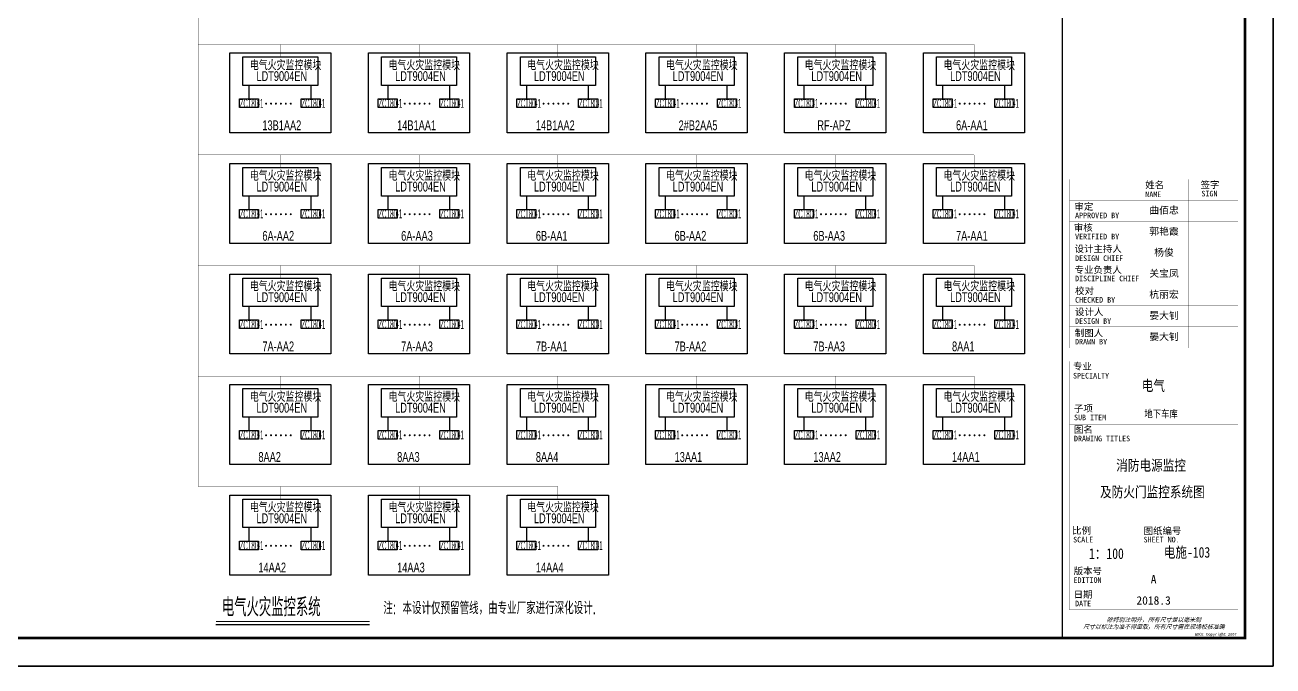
# Model space of a CAD drawing. Extents: x 169898 to 274998, y 61454 to 361069.
# Drawn here: x 230550 to 274998, y 130502 to 153326 of the extents above; entities that cross this region are included whole.
import ezdxf
from ezdxf.enums import TextEntityAlignment as Align

# ---------------------------------------------------------------- set-up
doc = ezdxf.new("R2010")
doc.units = 0
doc.header["$LTSCALE"] = 1000
doc.header["$MEASUREMENT"] = 0
doc.linetypes.add('DASH', pattern=[0.35, 0.25, -0.1])
doc.layers.get('0').update_dxf_attribs({"linetype": 'CONTINUOUS'})
for name, color, linetype in [('EL-TEXT', 3, 'CONTINUOUS'), ('EQUIP-消防', 3, 'CONTINUOUS'), ('EQUIP-照明', 3, 'CONTINUOUS'), ('EQUIP-箱柜', 3, 'CONTINUOUS'), ('SHEET_TEXT', 7, 'CONTINUOUS'), ('TEL_TEXT', 3, 'CONTINUOUS'), ('TEL_TITLE', 7, 'CONTINUOUS'), ('WIRE-应急', 2, 'DASH'), ('WIRE-照明', 1, 'CONTINUOUS')]:
    doc.layers.add(name, color=color, linetype=linetype)
doc.layers.add('PUB_TEXT', color=7, linetype='CONTINUOUS', plot=False)
doc.styles.add('_COMPLEX', font='ROS', dxfattribs={"width": 0.6, "bigfont": 'JD'})
doc.styles.add('_JD', font='ROS', dxfattribs={"width": 0.8, "bigfont": 'JD'})
doc.styles.add('EL-STANDARD', font='ros.shx', dxfattribs={"width": 0.7, "height": 4, "bigfont": 'jd.shx'})
doc.styles.add('H-图名', font='', dxfattribs={"width": 0.8, "height": 9})
doc.styles.add('HZ', font='ros.shx', dxfattribs={"bigfont": 'jd.shx'})
doc.styles.add('华文细黑', font='STXIHEI.TTF', dxfattribs={"height": 10})
doc.styles.get('H-图名').set_extended_font_data('SimSun')

# ---------------------------------------------------------------- blocks, each defined once
blk = doc.blocks.new('WDCE Copyright200X')
at = {"const_width": 0.016}
blk.add_lwpolyline([(-10.6, 1.26, 1), (-11.4, 1.26, 1)], format="xyb", close=True, dxfattribs=at)
at = {"style": '华文细黑'}
for s, p in [('WDCE ', (-11.46, 0.5)), ('     Copyright ', (-3.51, 0.5))]:
    blk.add_text(s, height=1, dxfattribs=at).set_placement(p, align=Align.BOTTOM_RIGHT)
blk.add_text('c', height=0.6, dxfattribs=at).set_placement((-11.04, 1.35), align=Align.MIDDLE_CENTER)
blk.add_attdef('200X', text='', height=1, dxfattribs=at).set_placement((-0.45, 0.5), align=Align.BOTTOM_RIGHT)
blk = doc.blocks.new('ASDFG AERG ERTY G')
at = {"layer": 'EQUIP-消防'}
blk.add_lwpolyline([(-18550, 46500), (65550, 46500), (65550, -12900), (-18550, -12900)], close=True, dxfattribs=at)

msp = doc.modelspace()

# ---------------------------------------------------------------- linework, layer by layer
msp.add_line((237351, 131975), (242822, 131975))
at = {"const_width": 50}
msp.add_lwpolyline([(267498, 131502), (273998, 131502), (273998, 181552), (267498, 181552)], close=True, dxfattribs=at)
at = {"const_width": 5}
for points in [[(267748, 153275), (273748, 153275)], [(267748, 141828), (273748, 141828), (273748, 147828), (267748, 147828), (267748, 141828)], [(270248, 147828), (270248, 141828)], [(271998, 147828), (271998, 141828)], [(267748, 147078), (273748, 147078)], [(267748, 146328), (273748, 146328)], [(267748, 145578), (273748, 145578)], [(267748, 144828), (273748, 144828)], [(267748, 144078), (273748, 144078)], [(267748, 143328), (273748, 143328)], [(267748, 142578), (273748, 142578)], [(267748, 141352), (273748, 141352), (273748, 132502), (267748, 132502), (267748, 141352)], [(267748, 139852), (273748, 139852)], [(267748, 139102), (273748, 139102)], [(267748, 135502), (273748, 135502)], [(270248, 135502), (270248, 134102)], [(267748, 134102), (273748, 134102)], [(267748, 133302), (273748, 133302)]]:
    msp.add_lwpolyline(points, dxfattribs=at)
at = {"const_width": 34.9, "elevation": 0}
for points in [[(239119, 150525, 1), (239155, 150525, 1)], [(239295, 150525, 1), (239331, 150525, 1)], [(239471, 150525, 1), (239507, 150525, 1)], [(239647, 150525, 1), (239683, 150525, 1)], [(239823, 150525, 1), (239859, 150525, 1)], [(239999, 150525, 1), (240035, 150525, 1)], [(244059, 150525, 1), (244095, 150525, 1)], [(244235, 150525, 1), (244271, 150525, 1)], [(244411, 150525, 1), (244447, 150525, 1)], [(244587, 150525, 1), (244623, 150525, 1)], [(244763, 150525, 1), (244799, 150525, 1)], [(244939, 150525, 1), (244975, 150525, 1)], [(249000, 150525, 1), (249036, 150525, 1)], [(249176, 150525, 1), (249212, 150525, 1)], [(249352, 150525, 1), (249388, 150525, 1)], [(249528, 150525, 1), (249564, 150525, 1)], [(249704, 150525, 1), (249740, 150525, 1)], [(249880, 150525, 1), (249916, 150525, 1)], [(253940, 150525, 1), (253976, 150525, 1)], [(254116, 150525, 1), (254152, 150525, 1)], [(254292, 150525, 1), (254328, 150525, 1)], [(254468, 150525, 1), (254504, 150525, 1)], [(254644, 150525, 1), (254680, 150525, 1)], [(254820, 150525, 1), (254856, 150525, 1)], [(258881, 150525, 1), (258917, 150525, 1)], [(259057, 150525, 1), (259093, 150525, 1)], [(259233, 150525, 1), (259269, 150525, 1)], [(259409, 150525, 1), (259445, 150525, 1)], [(259585, 150525, 1), (259621, 150525, 1)], [(259761, 150525, 1), (259797, 150525, 1)], [(263821, 150525, 1), (263857, 150525, 1)], [(263997, 150525, 1), (264033, 150525, 1)], [(264173, 150525, 1), (264209, 150525, 1)], [(264349, 150525, 1), (264385, 150525, 1)], [(264525, 150525, 1), (264561, 150525, 1)], [(264701, 150525, 1), (264737, 150525, 1)], [(239119, 146589, 1), (239155, 146589, 1)], [(239295, 146589, 1), (239331, 146589, 1)], [(239471, 146589, 1), (239507, 146589, 1)], [(239647, 146589, 1), (239683, 146589, 1)], [(239823, 146589, 1), (239859, 146589, 1)], [(239999, 146589, 1), (240035, 146589, 1)], [(244059, 146589, 1), (244095, 146589, 1)], [(244235, 146589, 1), (244271, 146589, 1)], [(244411, 146589, 1), (244447, 146589, 1)], [(244587, 146589, 1), (244623, 146589, 1)], [(244763, 146589, 1), (244799, 146589, 1)], [(244939, 146589, 1), (244975, 146589, 1)], [(249000, 146589, 1), (249036, 146589, 1)], [(249176, 146589, 1), (249212, 146589, 1)], [(249352, 146589, 1), (249388, 146589, 1)], [(249528, 146589, 1), (249564, 146589, 1)], [(249704, 146589, 1), (249740, 146589, 1)], [(249880, 146589, 1), (249916, 146589, 1)], [(253940, 146589, 1), (253976, 146589, 1)], [(254116, 146589, 1), (254152, 146589, 1)], [(254292, 146589, 1), (254328, 146589, 1)], [(254468, 146589, 1), (254504, 146589, 1)], [(254644, 146589, 1), (254680, 146589, 1)], [(254820, 146589, 1), (254856, 146589, 1)], [(258881, 146589, 1), (258917, 146589, 1)], [(259057, 146589, 1), (259093, 146589, 1)], [(259233, 146589, 1), (259269, 146589, 1)], [(259409, 146589, 1), (259445, 146589, 1)], [(259585, 146589, 1), (259621, 146589, 1)], [(259761, 146589, 1), (259797, 146589, 1)], [(263821, 146589, 1), (263857, 146589, 1)], [(263997, 146589, 1), (264033, 146589, 1)], [(264173, 146589, 1), (264209, 146589, 1)], [(264349, 146589, 1), (264385, 146589, 1)], [(264525, 146589, 1), (264561, 146589, 1)], [(264701, 146589, 1), (264737, 146589, 1)], [(239119, 142654, 1), (239155, 142654, 1)], [(239295, 142654, 1), (239331, 142654, 1)], [(239471, 142654, 1), (239507, 142654, 1)], [(239647, 142654, 1), (239683, 142654, 1)], [(239823, 142654, 1), (239859, 142654, 1)], [(239999, 142654, 1), (240035, 142654, 1)], [(244059, 142654, 1), (244095, 142654, 1)], [(244235, 142654, 1), (244271, 142654, 1)], [(244411, 142654, 1), (244447, 142654, 1)], [(244587, 142654, 1), (244623, 142654, 1)], [(244763, 142654, 1), (244799, 142654, 1)], [(244939, 142654, 1), (244975, 142654, 1)], [(249000, 142654, 1), (249036, 142654, 1)], [(249176, 142654, 1), (249212, 142654, 1)], [(249352, 142654, 1), (249388, 142654, 1)], [(249528, 142654, 1), (249564, 142654, 1)], [(249704, 142654, 1), (249740, 142654, 1)], [(249880, 142654, 1), (249916, 142654, 1)], [(253940, 142654, 1), (253976, 142654, 1)], [(254116, 142654, 1), (254152, 142654, 1)], [(254292, 142654, 1), (254328, 142654, 1)], [(254468, 142654, 1), (254504, 142654, 1)], [(254644, 142654, 1), (254680, 142654, 1)], [(254820, 142654, 1), (254856, 142654, 1)], [(258881, 142654, 1), (258917, 142654, 1)], [(259057, 142654, 1), (259093, 142654, 1)], [(259233, 142654, 1), (259269, 142654, 1)], [(259409, 142654, 1), (259445, 142654, 1)], [(259585, 142654, 1), (259621, 142654, 1)], [(259761, 142654, 1), (259797, 142654, 1)], [(263821, 142654, 1), (263857, 142654, 1)], [(263997, 142654, 1), (264033, 142654, 1)], [(264173, 142654, 1), (264209, 142654, 1)], [(264349, 142654, 1), (264385, 142654, 1)], [(264525, 142654, 1), (264561, 142654, 1)], [(264701, 142654, 1), (264737, 142654, 1)], [(239119, 138718, 1), (239155, 138718, 1)], [(239295, 138718, 1), (239331, 138718, 1)], [(239471, 138718, 1), (239507, 138718, 1)], [(239647, 138718, 1), (239683, 138718, 1)], [(239823, 138718, 1), (239859, 138718, 1)], [(239999, 138718, 1), (240035, 138718, 1)], [(244059, 138718, 1), (244095, 138718, 1)], [(244235, 138718, 1), (244271, 138718, 1)], [(244411, 138718, 1), (244447, 138718, 1)], [(244587, 138718, 1), (244623, 138718, 1)], [(244763, 138718, 1), (244799, 138718, 1)], [(244939, 138718, 1), (244975, 138718, 1)], [(249000, 138718, 1), (249036, 138718, 1)], [(249176, 138718, 1), (249212, 138718, 1)], [(249352, 138718, 1), (249388, 138718, 1)], [(249528, 138718, 1), (249564, 138718, 1)], [(249704, 138718, 1), (249740, 138718, 1)], [(249880, 138718, 1), (249916, 138718, 1)], [(253940, 138718, 1), (253976, 138718, 1)], [(254116, 138718, 1), (254152, 138718, 1)], [(254292, 138718, 1), (254328, 138718, 1)], [(254468, 138718, 1), (254504, 138718, 1)], [(254644, 138718, 1), (254680, 138718, 1)], [(254820, 138718, 1), (254856, 138718, 1)], [(258881, 138718, 1), (258917, 138718, 1)], [(259057, 138718, 1), (259093, 138718, 1)], [(259233, 138718, 1), (259269, 138718, 1)], [(259409, 138718, 1), (259445, 138718, 1)], [(259585, 138718, 1), (259621, 138718, 1)], [(259761, 138718, 1), (259797, 138718, 1)], [(263821, 138718, 1), (263857, 138718, 1)], [(263997, 138718, 1), (264033, 138718, 1)], [(264173, 138718, 1), (264209, 138718, 1)], [(264349, 138718, 1), (264385, 138718, 1)], [(264525, 138718, 1), (264561, 138718, 1)], [(264701, 138718, 1), (264737, 138718, 1)], [(239119, 134782, 1), (239155, 134782, 1)], [(239295, 134782, 1), (239331, 134782, 1)], [(239471, 134782, 1), (239507, 134782, 1)], [(239647, 134782, 1), (239683, 134782, 1)], [(239823, 134782, 1), (239859, 134782, 1)], [(239999, 134782, 1), (240035, 134782, 1)], [(244059, 134782, 1), (244095, 134782, 1)], [(244235, 134782, 1), (244271, 134782, 1)], [(244411, 134782, 1), (244447, 134782, 1)], [(244587, 134782, 1), (244623, 134782, 1)], [(244763, 134782, 1), (244799, 134782, 1)], [(244939, 134782, 1), (244975, 134782, 1)], [(249000, 134782, 1), (249036, 134782, 1)], [(249176, 134782, 1), (249212, 134782, 1)], [(249352, 134782, 1), (249388, 134782, 1)], [(249528, 134782, 1), (249564, 134782, 1)], [(249704, 134782, 1), (249740, 134782, 1)], [(249880, 134782, 1), (249916, 134782, 1)]]:
    msp.add_lwpolyline(points, format="xyb", close=True, dxfattribs=at)
at = {"layer": 'EQUIP-照明', "linetype": 'ByBlock'}
for points in [[(238866, 150388), (238189, 150388), (238189, 150694), (238866, 150694)], [(241065, 150388), (240389, 150388), (240389, 150694), (241065, 150694)], [(243806, 150388), (243130, 150388), (243130, 150694), (243806, 150694)], [(246005, 150388), (245329, 150388), (245329, 150694), (246005, 150694)], [(248747, 150388), (248070, 150388), (248070, 150694), (248747, 150694)], [(250946, 150388), (250269, 150388), (250269, 150694), (250946, 150694)], [(253687, 150388), (253011, 150388), (253011, 150694), (253687, 150694)], [(255886, 150388), (255210, 150388), (255210, 150694), (255886, 150694)], [(258628, 150388), (257951, 150388), (257951, 150694), (258628, 150694)], [(260827, 150388), (260150, 150388), (260150, 150694), (260827, 150694)], [(263568, 150388), (262892, 150388), (262892, 150694), (263568, 150694)], [(265767, 150388), (265091, 150388), (265091, 150694), (265767, 150694)], [(238866, 146452), (238189, 146452), (238189, 146758), (238866, 146758)], [(241065, 146452), (240389, 146452), (240389, 146758), (241065, 146758)], [(243806, 146452), (243130, 146452), (243130, 146758), (243806, 146758)], [(246005, 146452), (245329, 146452), (245329, 146758), (246005, 146758)], [(248747, 146452), (248070, 146452), (248070, 146758), (248747, 146758)], [(250946, 146452), (250269, 146452), (250269, 146758), (250946, 146758)], [(253687, 146452), (253011, 146452), (253011, 146758), (253687, 146758)], [(255886, 146452), (255210, 146452), (255210, 146758), (255886, 146758)], [(258628, 146452), (257951, 146452), (257951, 146758), (258628, 146758)], [(260827, 146452), (260150, 146452), (260150, 146758), (260827, 146758)], [(263568, 146452), (262892, 146452), (262892, 146758), (263568, 146758)], [(265767, 146452), (265091, 146452), (265091, 146758), (265767, 146758)], [(238866, 142516), (238189, 142516), (238189, 142822), (238866, 142822)], [(241065, 142516), (240389, 142516), (240389, 142822), (241065, 142822)], [(243806, 142516), (243130, 142516), (243130, 142822), (243806, 142822)], [(246005, 142516), (245329, 142516), (245329, 142822), (246005, 142822)], [(248747, 142516), (248070, 142516), (248070, 142822), (248747, 142822)], [(250946, 142516), (250269, 142516), (250269, 142822), (250946, 142822)], [(253687, 142516), (253011, 142516), (253011, 142822), (253687, 142822)], [(255886, 142516), (255210, 142516), (255210, 142822), (255886, 142822)], [(258628, 142516), (257951, 142516), (257951, 142822), (258628, 142822)], [(260827, 142516), (260150, 142516), (260150, 142822), (260827, 142822)], [(263568, 142516), (262892, 142516), (262892, 142822), (263568, 142822)], [(265767, 142516), (265091, 142516), (265091, 142822), (265767, 142822)], [(238866, 138580), (238189, 138580), (238189, 138886), (238866, 138886)], [(241065, 138580), (240389, 138580), (240389, 138886), (241065, 138886)], [(243806, 138580), (243130, 138580), (243130, 138886), (243806, 138886)], [(246005, 138580), (245329, 138580), (245329, 138886), (246005, 138886)], [(248747, 138580), (248070, 138580), (248070, 138886), (248747, 138886)], [(250946, 138580), (250269, 138580), (250269, 138886), (250946, 138886)], [(253687, 138580), (253011, 138580), (253011, 138886), (253687, 138886)], [(255886, 138580), (255210, 138580), (255210, 138886), (255886, 138886)], [(258628, 138580), (257951, 138580), (257951, 138886), (258628, 138886)], [(260827, 138580), (260150, 138580), (260150, 138886), (260827, 138886)], [(263568, 138580), (262892, 138580), (262892, 138886), (263568, 138886)], [(265767, 138580), (265091, 138580), (265091, 138886), (265767, 138886)], [(238866, 134644), (238189, 134644), (238189, 134950), (238866, 134950)], [(241065, 134644), (240389, 134644), (240389, 134950), (241065, 134950)], [(243806, 134644), (243130, 134644), (243130, 134950), (243806, 134950)], [(246005, 134644), (245329, 134644), (245329, 134950), (246005, 134950)], [(248747, 134644), (248070, 134644), (248070, 134950), (248747, 134950)], [(250946, 134644), (250269, 134644), (250269, 134950), (250946, 134950)]]:
    msp.add_lwpolyline(points, close=True, dxfattribs=at)
at = {"layer": 'EQUIP-箱柜'}
for points in [[(241445, 152331), (241445, 149485), (237844, 149485), (237844, 152331), (241445, 152331)], [(240983, 152188), (240983, 151172), (238313, 151172), (238313, 152188), (240983, 152188)], [(246385, 152331), (246385, 149485), (242784, 149485), (242784, 152331), (246385, 152331)], [(245923, 152188), (245923, 151172), (243253, 151172), (243253, 152188), (245923, 152188)], [(251326, 152331), (251326, 149485), (247724, 149485), (247724, 152331), (251326, 152331)], [(250864, 152188), (250864, 151172), (248194, 151172), (248194, 152188), (250864, 152188)], [(256266, 152331), (256266, 149485), (252665, 149485), (252665, 152331), (256266, 152331)], [(255804, 152188), (255804, 151172), (253134, 151172), (253134, 152188), (255804, 152188)], [(261207, 152331), (261207, 149485), (257605, 149485), (257605, 152331), (261207, 152331)], [(260745, 152188), (260745, 151172), (258074, 151172), (258074, 152188), (260745, 152188)], [(266147, 152331), (266147, 149485), (262546, 149485), (262546, 152331), (266147, 152331)], [(265685, 152188), (265685, 151172), (263015, 151172), (263015, 152188), (265685, 152188)], [(241445, 148395), (241445, 145550), (237844, 145550), (237844, 148395), (241445, 148395)], [(240983, 148252), (240983, 147236), (238313, 147236), (238313, 148252), (240983, 148252)], [(246385, 148395), (246385, 145550), (242784, 145550), (242784, 148395), (246385, 148395)], [(245923, 148252), (245923, 147236), (243253, 147236), (243253, 148252), (245923, 148252)], [(251326, 148395), (251326, 145550), (247724, 145550), (247724, 148395), (251326, 148395)], [(250864, 148252), (250864, 147236), (248194, 147236), (248194, 148252), (250864, 148252)], [(256266, 148395), (256266, 145550), (252665, 145550), (252665, 148395), (256266, 148395)], [(255804, 148252), (255804, 147236), (253134, 147236), (253134, 148252), (255804, 148252)], [(261207, 148395), (261207, 145550), (257605, 145550), (257605, 148395), (261207, 148395)], [(260745, 148252), (260745, 147236), (258074, 147236), (258074, 148252), (260745, 148252)], [(266147, 148395), (266147, 145550), (262546, 145550), (262546, 148395), (266147, 148395)], [(265685, 148252), (265685, 147236), (263015, 147236), (263015, 148252), (265685, 148252)], [(241445, 144459), (241445, 141614), (237844, 141614), (237844, 144459), (241445, 144459)], [(246385, 144459), (246385, 141614), (242784, 141614), (242784, 144459), (246385, 144459)], [(251326, 144459), (251326, 141614), (247724, 141614), (247724, 144459), (251326, 144459)], [(256266, 144459), (256266, 141614), (252665, 141614), (252665, 144459), (256266, 144459)], [(261207, 144459), (261207, 141614), (257605, 141614), (257605, 144459), (261207, 144459)], [(266147, 144459), (266147, 141614), (262546, 141614), (262546, 144459), (266147, 144459)], [(240983, 144317), (240983, 143300), (238313, 143300), (238313, 144317), (240983, 144317)], [(245923, 144317), (245923, 143300), (243253, 143300), (243253, 144317), (245923, 144317)], [(250864, 144317), (250864, 143300), (248194, 143300), (248194, 144317), (250864, 144317)], [(255804, 144317), (255804, 143300), (253134, 143300), (253134, 144317), (255804, 144317)], [(260745, 144317), (260745, 143300), (258074, 143300), (258074, 144317), (260745, 144317)], [(265685, 144317), (265685, 143300), (263015, 143300), (263015, 144317), (265685, 144317)], [(241445, 140523), (241445, 137678), (237844, 137678), (237844, 140523), (241445, 140523)], [(246385, 140523), (246385, 137678), (242784, 137678), (242784, 140523), (246385, 140523)], [(251326, 140523), (251326, 137678), (247724, 137678), (247724, 140523), (251326, 140523)], [(256266, 140523), (256266, 137678), (252665, 137678), (252665, 140523), (256266, 140523)], [(261207, 140523), (261207, 137678), (257605, 137678), (257605, 140523), (261207, 140523)], [(266147, 140523), (266147, 137678), (262546, 137678), (262546, 140523), (266147, 140523)], [(240983, 140381), (240983, 139364), (238313, 139364), (238313, 140381), (240983, 140381)], [(245923, 140381), (245923, 139364), (243253, 139364), (243253, 140381), (245923, 140381)], [(250864, 140381), (250864, 139364), (248194, 139364), (248194, 140381), (250864, 140381)], [(255804, 140381), (255804, 139364), (253134, 139364), (253134, 140381), (255804, 140381)], [(260745, 140381), (260745, 139364), (258074, 139364), (258074, 140381), (260745, 140381)], [(265685, 140381), (265685, 139364), (263015, 139364), (263015, 140381), (265685, 140381)], [(241445, 136588), (241445, 133742), (237844, 133742), (237844, 136588), (241445, 136588)], [(246385, 136588), (246385, 133742), (242784, 133742), (242784, 136588), (246385, 136588)], [(251326, 136588), (251326, 133742), (247724, 133742), (247724, 136588), (251326, 136588)], [(240983, 136445), (240983, 135428), (238313, 135428), (238313, 136445), (240983, 136445)], [(245923, 136445), (245923, 135428), (243253, 135428), (243253, 136445), (245923, 136445)], [(250864, 136445), (250864, 135428), (248194, 135428), (248194, 136445), (250864, 136445)]]:
    msp.add_lwpolyline(points, dxfattribs=at)
at = {"layer": 'TEL_TITLE', "color": 6}
msp.add_lwpolyline([(190898, 130502), (274998, 130502), (274998, 189902), (190898, 189902)], close=True, dxfattribs=at)
at = {"layer": 'TEL_TITLE', "color": 6, "const_width": 100}
msp.add_lwpolyline([(193398, 131502), (273998, 131502), (273998, 188902), (193398, 188902)], close=True, dxfattribs=at)
at = {"layer": 'WIRE-应急', "linetype": 'Continuous', "const_width": 38.5}
msp.add_lwpolyline([(237351, 132088), (242822, 132088)], dxfattribs=at)
at = {"layer": 'WIRE-照明'}
for p, q in [((238528, 151172), (238528, 150694)), ((240727, 151172), (240727, 150694)), ((243468, 151172), (243468, 150694)), ((245667, 151172), (245667, 150694)), ((248409, 151172), (248409, 150694)), ((250608, 151172), (250608, 150694)), ((253349, 151172), (253349, 150694)), ((255548, 151172), (255548, 150694)), ((258289, 151172), (258289, 150694)), ((260489, 151172), (260489, 150694)), ((263230, 151172), (263230, 150694)), ((265429, 151172), (265429, 150694)), ((238528, 147236), (238528, 146758)), ((240727, 147236), (240727, 146758)), ((243468, 147236), (243468, 146758)), ((245667, 147236), (245667, 146758)), ((248409, 147236), (248409, 146758)), ((250608, 147236), (250608, 146758)), ((253349, 147236), (253349, 146758)), ((255548, 147236), (255548, 146758)), ((258289, 147236), (258289, 146758)), ((260489, 147236), (260489, 146758)), ((263230, 147236), (263230, 146758)), ((265429, 147236), (265429, 146758)), ((238528, 143300), (238528, 142822)), ((240727, 143300), (240727, 142822)), ((243468, 143300), (243468, 142822)), ((245667, 143300), (245667, 142822)), ((248409, 143300), (248409, 142822)), ((250608, 143300), (250608, 142822)), ((253349, 143300), (253349, 142822)), ((255548, 143300), (255548, 142822)), ((258289, 143300), (258289, 142822)), ((260489, 143300), (260489, 142822)), ((263230, 143300), (263230, 142822)), ((265429, 143300), (265429, 142822)), ((238528, 139364), (238528, 138886)), ((240727, 139364), (240727, 138886)), ((243468, 139364), (243468, 138886)), ((245667, 139364), (245667, 138886)), ((248409, 139364), (248409, 138886)), ((250608, 139364), (250608, 138886)), ((253349, 139364), (253349, 138886)), ((255548, 139364), (255548, 138886)), ((258289, 139364), (258289, 138886)), ((260489, 139364), (260489, 138886)), ((263230, 139364), (263230, 138886)), ((265429, 139364), (265429, 138886)), ((238528, 135428), (238528, 134950)), ((240727, 135428), (240727, 134950)), ((243468, 135428), (243468, 134950)), ((245667, 135428), (245667, 134950)), ((248409, 135428), (248409, 134950)), ((250608, 135428), (250608, 134950))]:
    msp.add_line(p, q, dxfattribs=at)
at = {"layer": 'WIRE-照明', "const_width": 10, "elevation": 0}
for points in [[(236722, 136892), (236722, 160507)], [(264350, 152635), (236722, 152635)], [(239648, 152188), (239648, 152635)], [(244588, 152188), (244588, 152635)], [(249529, 152188), (249529, 152635)], [(254469, 152188), (254469, 152635)], [(259409, 152188), (259409, 152635)], [(264350, 152188), (264350, 152635)], [(264350, 148699), (236722, 148699)], [(239648, 148252), (239648, 148699)], [(244588, 148252), (244588, 148699)], [(249529, 148252), (249529, 148699)], [(254469, 148252), (254469, 148699)], [(259409, 148252), (259409, 148699)], [(264350, 148252), (264350, 148699)], [(264350, 144763), (236722, 144763)], [(239648, 144317), (239648, 144763)], [(244588, 144317), (244588, 144763)], [(249529, 144317), (249529, 144763)], [(254469, 144317), (254469, 144763)], [(259409, 144317), (259409, 144763)], [(264350, 144317), (264350, 144763)], [(264350, 140827), (236722, 140827)], [(239648, 140381), (239648, 140827)], [(244588, 140381), (244588, 140827)], [(249529, 140381), (249529, 140827)], [(254469, 140381), (254469, 140827)], [(259409, 140381), (259409, 140827)], [(264350, 140381), (264350, 140827)], [(249529, 136892), (236722, 136892)], [(239648, 136445), (239648, 136892)], [(244588, 136445), (244588, 136892)], [(249529, 136445), (249529, 136892)]]:
    msp.add_lwpolyline(points, dxfattribs=at)

# ---------------------------------------------------------------- block references
at = {"xscale": 100, "yscale": 100, "zscale": 100}
msp.add_blockref('WDCE Copyright200X', (273748, 131502), dxfattribs=at).add_auto_attribs({'200X': '2007'})
at = {"layer": 'EQUIP-消防'}
msp.add_blockref('ASDFG AERG ERTY G', (209448, 143402), dxfattribs=at)

# ---------------------------------------------------------------- texts
at = {"style": '华文细黑'}
for s, height, p in [('姓名', 240, (270448, 147749)), ('签字', 240, (272417, 147758)), ('NAME', 200, (270448, 147397)), ('SIGN', 200, (272448, 147422)), ('审定', 240, (267925, 146982)), ('审核', 240, (267903, 146231)), ('APPROVED BY', 200, (267948, 146646)), ('VERIFIED BY', 200, (267948, 145893)), ('设计主持人', 240, (267930, 145478)), ('DESIGN CHIEF', 200, (267948, 145120)), ('专业负责人', 240, (267931, 144728)), ('校对', 240, (267948, 143978)), ('DISCIPLINE CHIEF', 200, (267948, 144400)), ('CHECKED BY', 200, (267948, 143639)), ('设计人', 240, (267948, 143228)), ('DESIGN BY', 200, (267948, 142885)), ('制图人', 240, (267937, 142478)), ('DRAWN BY', 200, (267948, 142151)), ('SPECIALTY', 200, (267875, 140939)), ('专业', 240, (267875, 141294)), ('子项', 240, (267910, 139793)), ('SUB ITEM', 200, (267910, 139452)), ('DRAWING TITLES', 200, (267908, 138702)), ('图名', 240, (267908, 139042)), ('比例', 240, (267843, 135444)), ('图纸编号', 240, (270388, 135434)), ('SCALE', 200, (267879, 135102)), ('SHEET NO.', 200, (270388, 135102)), ('版本号', 240, (267898, 134004)), ('EDITION', 200, (267892, 133662)), ('日期', 240, (267898, 133170)), ('DATE', 200, (267948, 132828))]:
    msp.add_text(s, height=height, dxfattribs=at).set_placement(p, align=Align.TOP_LEFT)
at = {"color": 4, "style": '华文细黑'}
for s, p in [('A', (270745, 133442)), ('2018.3', (270745, 132686))]:
    msp.add_text(s, height=300, dxfattribs=at).set_placement(p, align=Align.CENTER)
at = {"style": 'HZ', "width": 0.7}
msp.add_text('注:  本设计仅预留管线，由专业厂家进行深化设计.', height=440, dxfattribs=at).set_placement((243313, 132347))
at = {"style": '华文细黑', "oblique": 20}
for s, p in [('除特别注明外，所有尺寸是以毫米制', (270748, 132152)), ('尺寸以标注为准不得量取，所有尺寸需在现场校核准确', (270748, 131902))]:
    msp.add_text(s, height=150, dxfattribs=at).set_placement(p, align=Align.MIDDLE_CENTER)
at = {"layer": 'EL-TEXT', "color": 255, "style": 'EL-STANDARD', "width": 0.7}
msp.add_text('电气火灾监控系统', height=660, dxfattribs=at).set_placement((237565, 132268))
at = {"layer": 'PUB_TEXT', "style": '_JD', "width": 0.4}
for p in [(238199, 150376), (240398, 150376), (243139, 150376), (245338, 150376), (248080, 150376), (250279, 150376), (253020, 150376), (255219, 150376), (257961, 150376), (260160, 150376), (262901, 150376), (265100, 150376), (238199, 146441), (240398, 146441), (243139, 146441), (245338, 146441), (248080, 146441), (250279, 146441), (253020, 146441), (255219, 146441), (257961, 146441), (260160, 146441), (262901, 146441), (265100, 146441), (238199, 142505), (240398, 142505), (243139, 142505), (245338, 142505), (248080, 142505), (250279, 142505), (253020, 142505), (255219, 142505), (257961, 142505), (260160, 142505), (262901, 142505), (265100, 142505), (238199, 138569), (240398, 138569), (243139, 138569), (245338, 138569), (248080, 138569), (250279, 138569), (253020, 138569), (255219, 138569), (257961, 138569), (260160, 138569), (262901, 138569), (265100, 138569), (238199, 134633), (240398, 134633), (243139, 134633), (245338, 134633), (248080, 134633), (250279, 134633)]:
    msp.add_text('ZCT80-1', height=320, dxfattribs=at).set_placement(p)
at = {"layer": 'SHEET_TEXT', "style": '华文细黑'}
for tag, p in [('曲佰忠', (271116, 146856)), ('郭艳霞', (271116, 146106)), ('杨俊', (271116, 145356)), ('关宝凤', (271116, 144606)), ('杭丽宏', (271116, 143856)), ('晏大钊', (271116, 143106)), ('晏大钊', (271116, 142356))]:
    msp.add_attdef(tag, text='', height=250, dxfattribs=at).set_placement(p, align=Align.TOP_CENTER)
at = {"layer": 'TEL_TEXT', "color": 7, "ltscale": 2, "style": '_COMPLEX', "width": 0.7}
for s, p in [('电气火灾监控模块', (238557, 151717)), ('电气火灾监控模块', (243498, 151717)), ('电气火灾监控模块', (248438, 151717)), ('电气火灾监控模块', (253379, 151717)), ('电气火灾监控模块', (258319, 151717)), ('电气火灾监控模块', (263260, 151717)), ('LDT9004EN', (238795, 151331)), ('LDT9004EN', (243735, 151331)), ('LDT9004EN', (248676, 151331)), ('LDT9004EN', (253616, 151331)), ('LDT9004EN', (258557, 151331)), ('LDT9004EN', (263497, 151331)), ('电气火灾监控模块', (238557, 147781)), ('电气火灾监控模块', (243498, 147781)), ('电气火灾监控模块', (248438, 147781)), ('电气火灾监控模块', (253379, 147781)), ('电气火灾监控模块', (258319, 147781)), ('电气火灾监控模块', (263260, 147781)), ('LDT9004EN', (238795, 147395)), ('LDT9004EN', (243735, 147395)), ('LDT9004EN', (248676, 147395)), ('LDT9004EN', (253616, 147395)), ('LDT9004EN', (258557, 147395)), ('LDT9004EN', (263497, 147395)), ('电气火灾监控模块', (238557, 143846)), ('电气火灾监控模块', (243498, 143846)), ('电气火灾监控模块', (248438, 143846)), ('电气火灾监控模块', (253379, 143846)), ('电气火灾监控模块', (258319, 143846)), ('电气火灾监控模块', (263260, 143846)), ('LDT9004EN', (238795, 143459)), ('LDT9004EN', (243735, 143459)), ('LDT9004EN', (248676, 143459)), ('LDT9004EN', (253616, 143459)), ('LDT9004EN', (258557, 143459)), ('LDT9004EN', (263497, 143459)), ('电气火灾监控模块', (238557, 139910)), ('电气火灾监控模块', (243498, 139910)), ('电气火灾监控模块', (248438, 139910)), ('电气火灾监控模块', (253379, 139910)), ('电气火灾监控模块', (258319, 139910)), ('电气火灾监控模块', (263260, 139910)), ('LDT9004EN', (238795, 139523)), ('LDT9004EN', (243735, 139523)), ('LDT9004EN', (248676, 139523)), ('LDT9004EN', (253616, 139523)), ('LDT9004EN', (258557, 139523)), ('LDT9004EN', (263497, 139523)), ('电气火灾监控模块', (238557, 135974)), ('电气火灾监控模块', (243498, 135974)), ('电气火灾监控模块', (248438, 135974)), ('LDT9004EN', (238795, 135587)), ('LDT9004EN', (243735, 135587)), ('LDT9004EN', (248676, 135587))]:
    msp.add_text(s, height=350, dxfattribs=at).set_placement(p)
at = {"layer": 'TEL_TEXT'}
for s, height, style, width, p in [('13B1AA2', 350, '_COMPLEX', 0.7, (239006, 149579)), ('14B1AA1', 350, '_COMPLEX', 0.7, (243805, 149579)), ('14B1AA2', 350, '_COMPLEX', 0.7, (248745, 149579)), ('2#B2AA5', 350, '_COMPLEX', 0.7, (253828, 149579)), ('RF-APZ', 350, '_COMPLEX', 0.7, (258768, 149579)), ('6A-AA1', 350, '_COMPLEX', 0.7, (263709, 149579)), ('6A-AA2', 350, '_COMPLEX', 0.7, (239006, 145643)), ('6A-AA3', 350, '_COMPLEX', 0.7, (243947, 145643)), ('6B-AA1', 350, '_COMPLEX', 0.7, (248745, 145643)), ('6B-AA2', 350, '_COMPLEX', 0.7, (253686, 145643)), ('6B-AA3', 350, '_COMPLEX', 0.7, (258626, 145643)), ('7A-AA1', 350, '_COMPLEX', 0.7, (263709, 145643)), ('7A-AA2', 350, '_COMPLEX', 0.7, (239006, 141707)), ('7A-AA3', 350, '_COMPLEX', 0.7, (243947, 141707)), ('7B-AA1', 350, '_COMPLEX', 0.7, (248745, 141707)), ('7B-AA2', 350, '_COMPLEX', 0.7, (253686, 141707)), ('7B-AA3', 350, '_COMPLEX', 0.7, (258626, 141707)), ('8AA1', 350, '_COMPLEX', 0.7, (263566, 141707)), ('电气', 379.7, 'H-图名', 0.8, (270321, 140296)), ('地下车库', 265.8, 'H-图名', 0.8, (270417, 139348)), ('8AA2', 350, '_COMPLEX', 0.7, (238864, 137771)), ('8AA3', 350, '_COMPLEX', 0.7, (243805, 137771)), ('8AA4', 350, '_COMPLEX', 0.7, (248745, 137771)), ('13AA1', 350, '_COMPLEX', 0.7, (253686, 137771)), ('13AA2', 350, '_COMPLEX', 0.7, (258626, 137771)), ('14AA1', 350, '_COMPLEX', 0.7, (263566, 137771)), ('消防电源监控', 379.7, 'H-图名', 0.8, (269412, 137457)), ('及防火门监控系统图', 379.7, 'H-图名', 0.8, (268837, 136510)), ('1：100', 379.7, 'H-图名', 0.8, (268443, 134314)), ('电施-103', 379.7, 'H-图名', 0.8, (271106, 134361)), ('14AA2', 350, '_COMPLEX', 0.7, (238864, 133835)), ('14AA3', 350, '_COMPLEX', 0.7, (243805, 133835)), ('14AA4', 350, '_COMPLEX', 0.7, (248745, 133835))]:
    msp.add_text(s, height=height, dxfattribs=dict(at, style=style, width=width)).set_placement(p)

doc.saveas('drawing.dxf')
